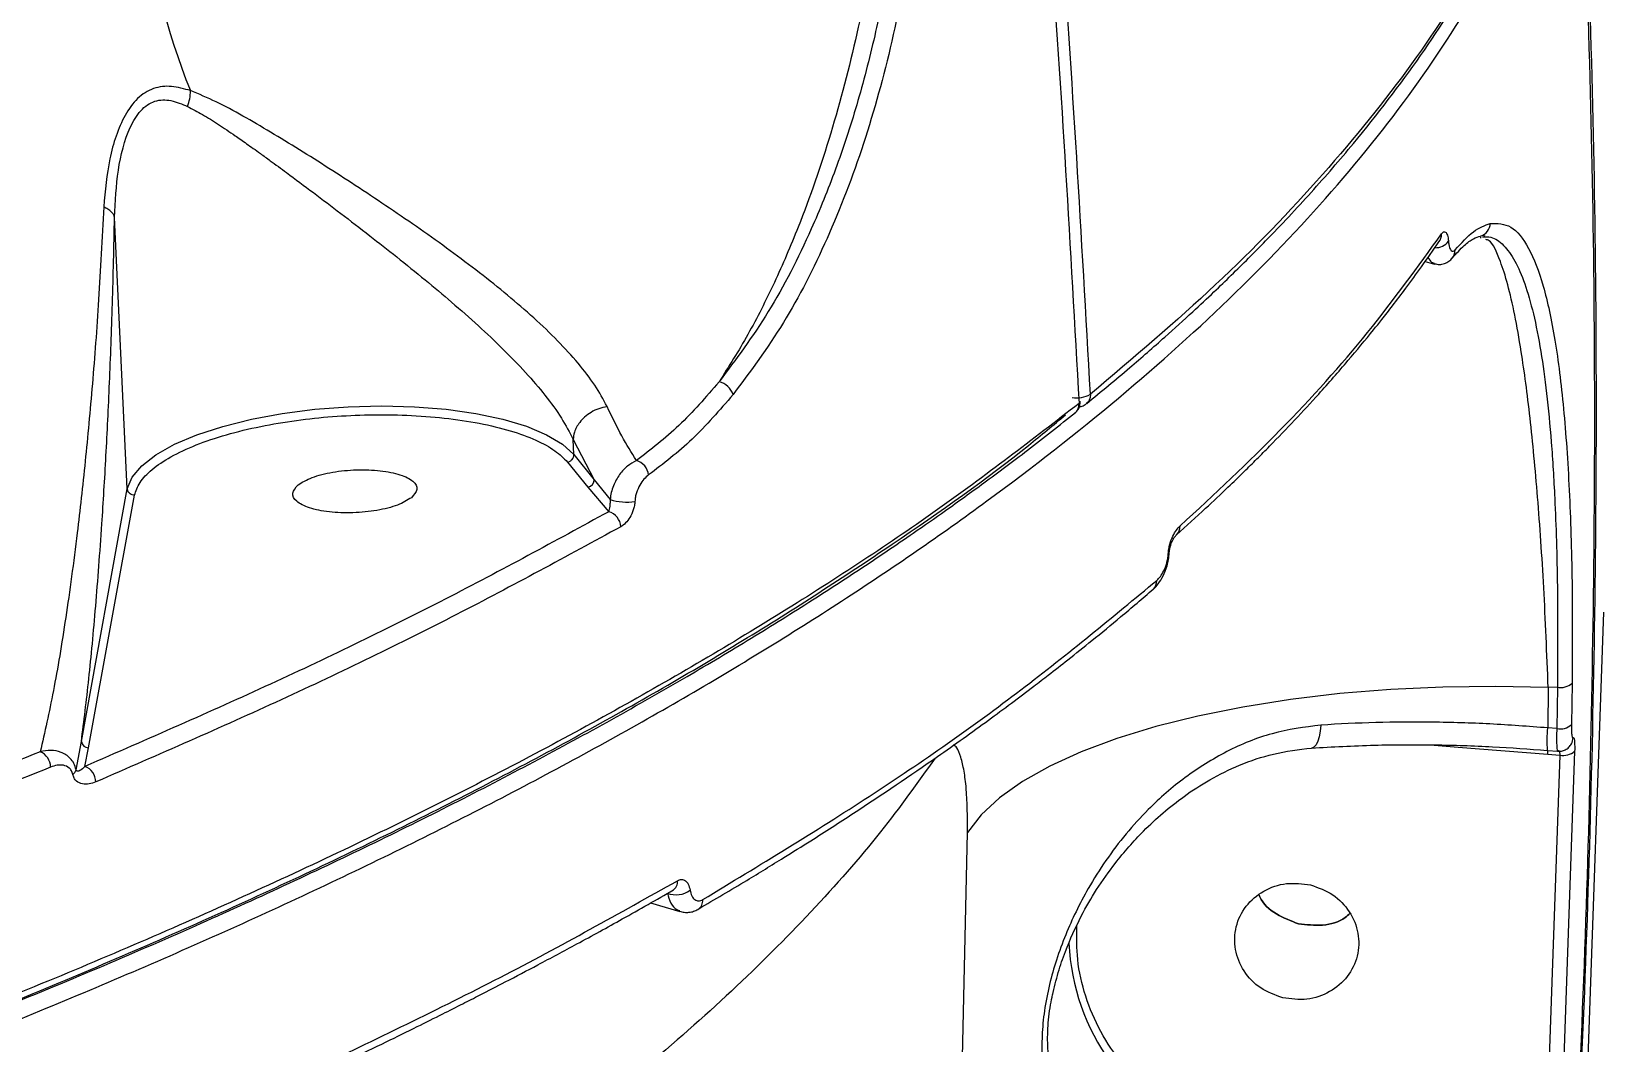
# Model space of a CAD drawing. Header units: millimetres. Extents: x -7083 to 7374, y -8368 to 7509.
# Drawn here: x 3121.4 to 3235, y -1688.5 to -1615.3 of the extents above; entities that cross this region are included whole.
import ezdxf

# ---------------------------------------------------------------- set-up
doc = ezdxf.new("R2010")
doc.units = ezdxf.units.MM
for name, color, linetype in [('DIKOM_ОБЪЕКТ', 7, 'Continuous'), ('DIKOM_РАЗМЕР_ЗОНА', 7, 'Continuous'), ('DIKOM_РАЗМЕР_ОБЪЕКТА', 7, 'Continuous')]:
    doc.layers.add(name, color=color, linetype=linetype)
doc.styles.add('style1', font='arial.ttf', dxfattribs={"width": 0.8})
doc.dimstyles.new('1-50', dxfattribs={"dimtxt": 300, "dimasz": 200, "dimexe": 100, "dimexo": 0, "dimgap": 100, "dimtad": 1, "dimtxsty": 'style1', "dimcen": 200, "dimclrd": 7, "dimclre": 7, "dimclrt": 7, "dimadec": 1, "dimazin": 2, "dimtfac": 1, "dimtmove": 0, "dimatfit": 2, "dimfxl": 0, "dimlwd": 25, "dimlwe": 18, "dimarcsym": 0})

# ---------------------------------------------------------------- blocks, each defined once
blk = doc.blocks.new('*D10')
at = {"layer": 'Defpoints', "color": 0, "transparency": 16777216}
for p in [(4593.55, 648.92), (-5583.43, 647.96), (4593.55, -5902.54)]:
    blk.add_point(p, dxfattribs=at)
at = {"layer": 'DIKOM_РАЗМЕР_ОБЪЕКТА', "color": 7, "lineweight": 18, "transparency": 16777216}
for p, q in [((4593.55, 648.92), (4593.55, -6002.54)), ((-5583.43, 647.96), (-5583.43, -6002.54))]:
    blk.add_line(p, q, dxfattribs=at)
at = {"layer": 'DIKOM_РАЗМЕР_ОБЪЕКТА', "color": 7, "lineweight": 25, "transparency": 16777216}
blk.add_line((-5383.43, -5902.54), (4393.55, -5902.54), dxfattribs=at)
at = {"layer": 'DIKOM_РАЗМЕР_ОБЪЕКТА', "color": 7, "transparency": 16777216}
for points in [[(-5383.43, -5869.2), (-5383.43, -5935.87), (-5583.43, -5902.54)], [(4393.55, -5869.2), (4393.55, -5935.87), (4593.55, -5902.54)]]:
    blk.add_solid(points, dxfattribs=at)
at = {"layer": 'DIKOM_РАЗМЕР_ОБЪЕКТА', "color": 7, "transparency": 16777216, "insert": (-226.13, -5649.37), "char_height": 300, "attachment_point": 5, "style": 'style1'}
blk.add_mtext('10150', dxfattribs=at)
blk = doc.blocks.new('*D11')
at = {"layer": 'Defpoints', "color": 0, "transparency": 16777216}
for p in [(-321.71, 5509.06), (-348.71, -4811.52), (5568.58, -4811.52)]:
    blk.add_point(p, dxfattribs=at)
at = {"layer": 'DIKOM_РАЗМЕР_ОБЪЕКТА', "color": 7, "lineweight": 18, "transparency": 16777216}
for p, q in [((-321.71, 5509.06), (5668.58, 5509.06)), ((-348.71, -4811.52), (5668.58, -4811.52))]:
    blk.add_line(p, q, dxfattribs=at)
at = {"layer": 'DIKOM_РАЗМЕР_ОБЪЕКТА', "color": 7, "lineweight": 25, "transparency": 16777216}
blk.add_line((5568.58, 5309.06), (5568.58, -4611.52), dxfattribs=at)
at = {"layer": 'DIKOM_РАЗМЕР_ОБЪЕКТА', "color": 7, "transparency": 16777216}
for points in [[(5535.25, 5309.06), (5601.91, 5309.06), (5568.58, 5509.06)], [(5535.25, -4611.52), (5601.91, -4611.52), (5568.58, -4811.52)]]:
    blk.add_solid(points, dxfattribs=at)
at = {"layer": 'DIKOM_РАЗМЕР_ОБЪЕКТА', "color": 7, "transparency": 16777216, "insert": (5315.31, 775.23), "char_height": 300, "attachment_point": 5, "rotation": 90, "style": 'style1'}
blk.add_mtext('10300', dxfattribs=at)
blk = doc.blocks.new('*D12')
at = {"layer": 'Defpoints', "color": 0, "transparency": 16777216}
for p in [(-621.71, 7509.06), (-373.6, -6811.53), (7273.89, -6811.53)]:
    blk.add_point(p, dxfattribs=at)
at = {"layer": 'DIKOM_РАЗМЕР_ЗОНА', "color": 7, "lineweight": 18, "transparency": 16777216}
for p, q in [((-621.71, 7509.06), (7373.89, 7509.06)), ((-373.6, -6811.53), (7373.89, -6811.53))]:
    blk.add_line(p, q, dxfattribs=at)
at = {"layer": 'DIKOM_РАЗМЕР_ЗОНА', "color": 7, "lineweight": 25, "transparency": 16777216}
blk.add_line((7273.89, 7309.06), (7273.89, -6611.53), dxfattribs=at)
at = {"layer": 'DIKOM_РАЗМЕР_ЗОНА', "color": 7, "transparency": 16777216}
for points in [[(7240.56, 7309.06), (7307.22, 7309.06), (7273.89, 7509.06)], [(7240.56, -6611.53), (7307.22, -6611.53), (7273.89, -6811.53)]]:
    blk.add_solid(points, dxfattribs=at)
at = {"layer": 'DIKOM_РАЗМЕР_ЗОНА', "color": 7, "transparency": 16777216, "insert": (7020.62, 1288.25), "char_height": 300, "attachment_point": 5, "rotation": 90, "style": 'style1'}
blk.add_mtext('14300', dxfattribs=at)
blk = doc.blocks.new('*D13')
at = {"layer": 'Defpoints', "color": 0, "transparency": 16777216}
for p in [(6593.53, 996.24), (-7083.43, 647.96), (6593.53, -8268.31)]:
    blk.add_point(p, dxfattribs=at)
at = {"layer": 'DIKOM_РАЗМЕР_ЗОНА', "color": 7, "lineweight": 18, "transparency": 16777216}
for p, q in [((6593.53, 996.24), (6593.53, -8368.31)), ((-7083.43, 647.96), (-7083.43, -8368.31))]:
    blk.add_line(p, q, dxfattribs=at)
at = {"layer": 'DIKOM_РАЗМЕР_ЗОНА', "color": 7, "lineweight": 25, "transparency": 16777216}
blk.add_line((-6883.43, -8268.31), (6393.53, -8268.31), dxfattribs=at)
at = {"layer": 'DIKOM_РАЗМЕР_ЗОНА', "color": 7, "transparency": 16777216}
for points in [[(-6883.43, -8234.97), (-6883.43, -8301.64), (-7083.43, -8268.31)], [(6393.53, -8234.97), (6393.53, -8301.64), (6593.53, -8268.31)]]:
    blk.add_solid(points, dxfattribs=at)
at = {"layer": 'DIKOM_РАЗМЕР_ЗОНА', "color": 7, "transparency": 16777216, "insert": (322.1, -8015.03), "char_height": 300, "attachment_point": 5, "style": 'style1'}
blk.add_mtext('13650', dxfattribs=at)

msp = doc.modelspace()

# ---------------------------------------------------------------- linework, layer by layer
at = {"layer": 'DIKOM_ОБЪЕКТ', "color": 7, "linetype": 'Continuous', "lineweight": 15}
for p, q in [((3128.378, -1648.461), (3127.452, -1628.815)), ((3226.374, -1630.304), (3226.299, -1630.278)), ((3226.508, -1630.093), (3226.637, -1630.157)), ((3222.325, -1632.006), (3223.006, -1632.197)), ((3197.359, -1642.13), (3197.359, -1642.122)), ((3160.649, -1644.887), (3160.649, -1644.891)), ((3160.701, -1645.986), (3160.649, -1644.891)), ((3160.649, -1644.891), (3162.182, -1647.798)), ((3160.241, -1646.52), (3161.722, -1648.332)), ((3160.701, -1645.986), (3162.182, -1647.798)), ((3162.182, -1647.798), (3163.328, -1649.229)), ((3125.052, -1666.744), (3128.378, -1648.461)), ((3125.573, -1667.203), (3128.898, -1648.92)), ((3128.378, -1648.461), (3128.399, -1648.579)), ((3161.722, -1648.332), (3163.222, -1650.121)), ((3233.946, -1694.485), (3235.267, -1657.386)), ((3231.233, -1662.835), (3231.192, -1665.767)), ((3231.892, -1662.824), (3231.233, -1662.835)), ((3231.892, -1662.824), (3231.849, -1665.822)), ((3232.958, -1662.528), (3232.916, -1665.529)), ((3231.849, -1665.822), (3231.192, -1665.767)), ((3124.671, -1668.8), (3125.052, -1666.744)), ((3125.312, -1668.553), (3125.573, -1667.203)), ((3222.694, -1666.996), (3224.712, -1667.164)), ((3224.712, -1667.164), (3231.192, -1667.666)), ((3231.166, -1667.393), (3231.963, -1667.46)), ((3233.146, -1667.447), (3231.825, -1704.547)), ((3232.079, -1667.74), (3230.759, -1704.809)), ((3231.192, -1667.666), (3232.079, -1667.74)), ((3166.26, -1678.436), (3168.377, -1679.056))]:
    msp.add_line(p, q, dxfattribs=at)
at = {"layer": 'DIKOM_ОБЪЕКТ', "color": 7, "linetype": 'Continuous', "lineweight": 15, "flags": 128}
for points in [[(3128.378, -1648.461), (3128.723, -1647.619), (3129.417, -1646.789), (3130.446, -1645.989), (3131.786, -1645.237), (3133.409, -1644.548), (3135.28, -1643.937), (3137.358, -1643.418), (3139.597, -1643.003), (3141.95, -1642.699), (3144.366, -1642.514), (3146.791, -1642.452), (3149.173, -1642.513), (3151.461, -1642.698), (3153.605, -1643.001), (3155.559, -1643.416), (3157.279, -1643.934), (3158.73, -1644.545), (3159.879, -1645.233), (3160.701, -1645.986)], [(3203.726, -1653.167), (3203.754, -1653.155), (3203.776, -1653.142), (3203.791, -1653.128), (3203.799, -1653.114), (3203.8, -1653.106)], [(3231.233, -1662.835), (3227.415, -1662.758), (3223.605, -1662.809), (3219.838, -1662.986), (3216.148, -1663.288), (3212.57, -1663.712), (3209.134, -1664.254), (3205.874, -1664.909), (3202.818, -1665.672), (3199.995, -1666.536), (3197.43, -1667.491), (3195.147, -1668.531), (3193.166, -1669.645), (3191.505, -1670.823), (3190.18, -1672.054), (3189.203, -1673.328)], [(3214.774, -1665.561), (3214.73, -1666.009), (3214.655, -1666.407), (3214.551, -1666.739), (3214.423, -1666.992), (3214.275, -1667.156), (3214.114, -1667.224), (3214.103, -1667.225)], [(3118.179, -2035.297), (3125.159, -2017.049), (3131.789, -1998.678), (3138.065, -1980.19), (3143.987, -1961.59), (3149.551, -1942.885), (3154.757, -1924.081), (3159.603, -1905.183), (3164.087, -1886.197), (3168.207, -1867.13), (3171.963, -1847.988), (3175.354, -1828.776), (3178.377, -1809.502), (3181.033, -1790.17), (3183.32, -1770.787), (3185.237, -1751.36), (3186.785, -1731.894), (3187.962, -1712.396), (3188.768, -1692.872), (3189.203, -1673.328)]]:
    msp.add_lwpolyline(points, dxfattribs=at)
at = {"layer": 'DIKOM_ОБЪЕКТ', "color": 7, "linetype": 'Continuous', "lineweight": 15}
for centre, radius, start, end in [((3177.355, -1601.636), 47.918, 185.28918, 202.06364), ((3129.599, -1619.623), 3.348, 339.7468, 359.77187), ((3222.664, -1630.045), 0.846, 320.90285, 2.44639), ((3226.054, -1629.221), 0.983, 286.98973, 358.6165), ((3223.068, -1629.819), 1.186, 268.15257, 322.63766), ((3223.606, -1631.182), 0.891, 314.95667, 1.29105), ((3170.913, -1642.073), 1.384, 18.19068, 77.67246), ((3197.093, -1639.786), 2.086, 261.09024, 298.59355), ((3197.179, -1642.125), 0.181, 300.64292, 358.50193), ((3164.891, -1647.597), 1.229, 6.45786, 74.1863), ((3161.653, -1647.807), 0.53, 277.57107, 0.98517), ((3164.49, -1645.872), 3.552, 250.90996, 280.25192), ((3162.924, -1651.259), 1.177, 2.71966, 75.29219), ((3203.778, -1651.199), 0.807, 312.57959, 3.51952), ((3202.095, -1655.136), 0.804, 311.67852, 3.46787), ((3232.132, -1661.618), 1.23, 258.75524, 312.22703), ((3237.443, -1666.683), 6.318, 171.66812, 186.45532), ((3232.092, -1664.619), 1.227, 258.58347, 312.15228), ((3121.558, -1668.645), 1.269, 1.73456, 65.73491), ((3125.551, -1666.703), 0.5, 184.68028, 272.49955), ((3227.424, -1667.375), 3.78, 355.57333, 359.66771), ((3232.326, -1666.55), 1.215, 258.26831, 312.42627), ((3232.074, -1666.456), 0.96, 330.88427, 358.05756), ((3124.854, -1669.711), 1.245, 1.42986, 68.38725), ((3124.172, -1668.689), 0.511, 299.89282, 347.43778), ((3168.1, -1676.181), 1.668, 247.93085, 307.32789), ((3167.463, -1676.905), 0.743, 301.73453, 5.93261), ((3169.29, -1678.27), 0.747, 302.06567, 5.62475), ((3212.542, -1680.618), 16.02, 182.59473, 248.70425)]:
    msp.add_arc(centre, radius, start, end, dxfattribs=at)
for points, knots in [([(3198.092, -1641.617), (3197.447, -1630.177), (3196.158, -1607.297), (3192.951, -1572.864), (3188.815, -1538.389), (3183.662, -1503.894), (3177.558, -1469.616), (3170.523, -1435.587), (3162.584, -1401.836), (3153.705, -1368.186), (3143.836, -1334.465), (3132.966, -1300.706), (3121.083, -1266.942), (3108.265, -1233.407), (3094.523, -1200.132), (3079.956, -1167.343), (3064.6, -1135.062), (3048.469, -1103.32), (3031.557, -1071.912), (3019.588, -1051.311), (3013.604, -1041.01)], [0, 0, 0, 0, 0.056, 0.1119999, 0.1679999, 0.2239999, 0.2799998, 0.3349999, 0.3899999, 0.445, 0.5, 0.556, 0.6119999, 0.6679999, 0.7239999, 0.7799998, 0.8349999, 0.8899999, 0.945, 1, 1, 1, 1]), ([(3012.784, -1041.673), (3018.875, -1052.162), (3031.058, -1073.14), (3048.254, -1105.129), (3064.64, -1137.465), (3080.124, -1170.156), (3094.628, -1202.966), (3108.149, -1235.862), (3120.698, -1268.809), (3132.343, -1301.975), (3143.14, -1335.534), (3153.06, -1369.459), (3162.074, -1403.724), (3170.114, -1438.093), (3177.172, -1472.536), (3183.206, -1506.815), (3188.236, -1540.9), (3192.255, -1574.758), (3195.377, -1608.573), (3196.64, -1631.045), (3197.271, -1642.281)], [0, 0, 0, 0, 0.056, 0.1119999, 0.1679999, 0.2239999, 0.2799998, 0.3349999, 0.3899999, 0.445, 0.5, 0.556, 0.6119999, 0.6679999, 0.7239999, 0.7799998, 0.8349999, 0.8899999, 0.945, 1, 1, 1, 1]), ([(3185.682, -1584.453), (3185.88, -1587.029), (3186.274, -1592.185), (3186.065, -1600.233), (3185.263, -1608.269), (3183.818, -1616.107), (3181.76, -1623.574), (3179.115, -1630.437), (3175.959, -1636.629), (3173.472, -1639.969), (3172.228, -1641.641)], [0, 0, 0, 0, 0.1253276, 0.2508333, 0.3753374, 0.5006094, 0.6251935, 0.7503219, 0.875062, 1, 1, 1, 1]), ([(3197.83, -1642.275), (3198.874, -1641.414), (3200.81, -1639.819), (3203.344, -1637.605), (3205.364, -1635.775), (3206.96, -1634.281), (3208.303, -1632.989), (3209.548, -1631.761), (3211.518, -1629.767), (3214.11, -1627.002), (3217.972, -1622.536), (3222.123, -1617.106), (3226.568, -1610.12), (3230.316, -1602.515), (3232.537, -1595.842), (3233.652, -1590.738), (3234.068, -1587.893), (3234.286, -1585.83), (3234.352, -1584.907), (3234.382, -1584.488)], [0, 0, 0, 0, 0.046348, 0.0858403, 0.1183464, 0.1438302, 0.1651465, 0.1867643, 0.2087393, 0.270315, 0.3320005, 0.4421513, 0.5523114, 0.6925174, 0.8327467, 0.894432, 0.9542652, 0.9792589, 1, 1, 1, 1]), ([(3234.328, -1584.163), (3234.325, -1584.78), (3234.307, -1587.991), (3233.073, -1593.859), (3230.555, -1601.763), (3226.672, -1609.729), (3221.539, -1617.727), (3215.077, -1625.731), (3207.394, -1633.727), (3201.201, -1638.98), (3198.092, -1641.617)], [0, 0, 0, 0, 0.0320706, 0.1668807, 0.3028461, 0.4399665, 0.5782422, 0.717673, 0.8582589, 1, 1, 1, 1]), ([(3183.781, -1584.652), (3183.872, -1587.186), (3184.054, -1592.236), (3183.625, -1600.117), (3182.702, -1607.935), (3181.266, -1615.557), (3179.355, -1622.842), (3177.281, -1628.825), (3175.221, -1633.605), (3173.31, -1637.398), (3171.915, -1639.604), (3171.208, -1640.721)], [0, 0, 0, 0, 0.12647, 0.2520609, 0.3767757, 0.5006175, 0.6245229, 0.7502833, 0.8314679, 0.9147066, 1, 1, 1, 1]), ([(3184.383, -1584.72), (3184.53, -1586.444), (3184.82, -1589.843), (3184.895, -1595.042), (3184.716, -1600.284), (3184.253, -1605.53), (3183.511, -1610.715), (3182.504, -1615.772), (3181.229, -1620.662), (3179.689, -1625.346), (3177.612, -1630.451), (3174.872, -1635.818), (3172.429, -1639.087), (3171.208, -1640.721)], [0, 0, 0, 0, 0.0861061, 0.1697268, 0.2508704, 0.3366074, 0.4198739, 0.5006844, 0.585479, 0.6687211, 0.7504334, 0.8753145, 1, 1, 1, 1]), ([(3217.841, -1831.196), (3217.948, -1830.655), (3220.247, -1818.932), (3223.735, -1795.837), (3228.215, -1761.934), (3231.454, -1728.073), (3233.638, -1694.318), (3234.718, -1660.693), (3234.814, -1627.023), (3233.98, -1604.571), (3233.564, -1593.345)], [0, 0, 0, 0, 0.0069335, 0.1502626, 0.2935917, 0.4369208, 0.5776906, 0.7184604, 0.8592302, 1, 1, 1, 1]), ([(2580.071, -1729.991), (2586.142, -1731.106), (2598.297, -1733.34), (2617.298, -1736.242), (2636.821, -1738.806), (2656.873, -1740.992), (2677.387, -1742.802), (2698.314, -1744.224), (2719.595, -1745.255), (2741.176, -1745.889), (2762.997, -1746.123), (2782.517, -1745.973), (2799.683, -1745.58), (2814.494, -1745.062), (2829.458, -1744.356), (2844.557, -1743.457), (2859.769, -1742.36), (2875.075, -1741.062), (2892.533, -1739.354), (2912.115, -1737.125), (2933.736, -1734.248), (2955.303, -1730.945), (2976.738, -1727.21), (2993.231, -1723.968), (3004.97, -1721.477), (3012.103, -1719.904), (3019.191, -1718.281), (3026.229, -1716.608), (3033.216, -1714.885), (3040.147, -1713.112), (3051.062, -1710.217), (3065.741, -1706.053), (3083.203, -1700.591), (3099.555, -1694.977), (3114.807, -1689.251), (3129.421, -1683.242), (3143.335, -1676.96), (3156.49, -1670.416), (3168.827, -1663.622), (3180.286, -1656.592), (3190.808, -1649.343), (3200.337, -1641.889), (3208.817, -1634.25), (3216.191, -1626.445), (3222.416, -1618.496), (3227.409, -1610.425), (3231.244, -1602.255), (3232.691, -1596.785), (3233.417, -1594.039)], [0, 0, 0, 0, 0.0248239, 0.0496902, 0.074599, 0.0995502, 0.1245438, 0.1495798, 0.1746582, 0.1997791, 0.2249424, 0.2501481, 0.2668666, 0.2837596, 0.3008272, 0.3180694, 0.3354861, 0.3530774, 0.3708432, 0.3960072, 0.4215132, 0.4473613, 0.4735514, 0.5000836, 0.5092169, 0.5183856, 0.5275897, 0.5368291, 0.5461038, 0.5554139, 0.5647593, 0.5906387, 0.6167852, 0.6407872, 0.66501, 0.6894536, 0.714118, 0.7390032, 0.7641093, 0.7894361, 0.8149838, 0.8407523, 0.8667415, 0.8929516, 0.9193825, 0.9460342, 0.9729067, 1, 1, 1, 1]), ([(3233.417, -1594.039), (3233.84, -1605.469), (3234.685, -1628.33), (3234.557, -1662.611), (3233.406, -1696.845), (3231.136, -1731.003), (3227.787, -1764.848), (3223.41, -1798.361), (3217.91, -1831.487), (3213.479, -1855.161), (3210.574, -1867.714), (3210.192, -1869.362)], [0, 0, 0, 0, 0.1235341, 0.2470683, 0.3706024, 0.4941366, 0.6176707, 0.7389991, 0.8603274, 0.9816557, 1, 1, 1, 1]), ([(2539.895, -1647.773), (2543.9, -1649.004), (2551.923, -1651.471), (2564.607, -1654.908), (2577.768, -1658.152), (2591.43, -1661.174), (2604.673, -1663.796), (2617.408, -1666.062), (2629.563, -1668.015), (2642.054, -1669.815), (2654.868, -1671.455), (2667.995, -1672.928), (2681.192, -1674.207), (2694.444, -1675.298), (2707.736, -1676.206), (2721.297, -1676.945), (2735.11, -1677.509), (2749.161, -1677.891), (2762.527, -1678.075), (2775.164, -1678.093), (2787.04, -1677.981), (2799.045, -1677.735), (2811.167, -1677.354), (2823.395, -1676.832), (2835.715, -1676.169), (2850.647, -1675.195), (2868.205, -1673.785), (2888.343, -1671.788), (2908.534, -1669.39), (2925.777, -1666.991), (2940.095, -1664.762), (2951.539, -1662.837), (2962.923, -1660.776), (2974.233, -1658.577), (2985.453, -1656.24), (2996.567, -1653.765), (3008.713, -1650.878), (3021.796, -1647.53), (3035.693, -1643.668), (3049.249, -1639.582), (3062.426, -1635.276), (3076.108, -1630.428), (3090.114, -1624.998), (3104.2, -1618.944), (3117.516, -1612.642), (3125.592, -1608.253), (3129.641, -1606.053)], [0, 0, 0, 0, 0.024718, 0.049515, 0.0743906, 0.0993448, 0.1243772, 0.1447742, 0.1653296, 0.1860432, 0.2069151, 0.2279451, 0.2491333, 0.2694018, 0.2898707, 0.3105399, 0.3314092, 0.3524788, 0.3737485, 0.3911653, 0.4087376, 0.4264654, 0.4443486, 0.4623874, 0.4805816, 0.4989314, 0.5286791, 0.5588428, 0.5894223, 0.6204179, 0.638318, 0.656354, 0.674526, 0.6928339, 0.7112779, 0.7298579, 0.748574, 0.7733223, 0.7982563, 0.8233761, 0.8486818, 0.8741735, 0.905376, 0.9367478, 0.9682891, 1, 1, 1, 1]), ([(3132.947, -1619.636), (3132.49, -1619.507), (3131.57, -1619.248), (3130.246, -1619.392), (3129.079, -1620.127), (3128.18, -1621.374), (3127.535, -1622.898), (3126.93, -1625.101), (3126.773, -1626.878), (3126.669, -1628.056)], [0, 0, 0, 0, 0.1253188, 0.2522418, 0.3796562, 0.5064188, 0.6312849, 0.7556112, 1, 1, 1, 1]), ([(3163.105, -1642.511), (3162.831, -1641.998), (3162.285, -1640.979), (3161.046, -1639.372), (3159.558, -1637.738), (3157.261, -1635.541), (3153.938, -1632.803), (3149.585, -1629.637), (3145.137, -1626.642), (3140.787, -1623.859), (3137.371, -1621.806), (3134.785, -1620.398), (3133.562, -1619.891), (3132.947, -1619.636)], [0, 0, 0, 0, 0.0630761, 0.1253664, 0.1878496, 0.2506004, 0.3753025, 0.4992267, 0.6238318, 0.7485404, 0.8739125, 0.936527, 1, 1, 1, 1]), ([(3127.451, -1628.806), (3127.509, -1627.66), (3127.624, -1625.372), (3128.307, -1622.676), (3129.302, -1621.002), (3130.343, -1620.294), (3131.535, -1620.268), (3132.338, -1620.611), (3132.74, -1620.782)], [0, 0, 0, 0, 0.250308, 0.4998682, 0.6251854, 0.750167, 0.8752241, 1, 1, 1, 1]), ([(3132.74, -1620.782), (3133.099, -1620.97), (3133.828, -1621.352), (3134.978, -1622.079), (3135.906, -1622.702), (3136.594, -1623.18), (3137.028, -1623.485), (3137.503, -1623.822), (3138.072, -1624.231), (3138.87, -1624.812), (3140.139, -1625.743), (3141.836, -1627.009), (3143.853, -1628.536), (3145.875, -1630.09), (3147.922, -1631.699), (3149.908, -1633.302), (3151.896, -1634.97), (3153.784, -1636.636), (3155.591, -1638.344), (3157.222, -1640.027), (3158.659, -1641.71), (3159.853, -1643.343), (3160.386, -1644.377), (3160.649, -1644.887)], [0, 0, 0, 0, 0.0401947, 0.0817342, 0.124886, 0.1385899, 0.1535538, 0.1697781, 0.1872631, 0.2113074, 0.2500463, 0.3125083, 0.3749584, 0.4400987, 0.5000045, 0.5638769, 0.6243678, 0.6883352, 0.7495449, 0.8133088, 0.8748019, 0.9382308, 1, 1, 1, 1]), ([(3126.669, -1628.056), (3126.552, -1630.33), (3126.319, -1634.867), (3125.854, -1640.944), (3125.333, -1646.567), (3124.693, -1652.285), (3123.929, -1657.901), (3123.037, -1663.259), (3122.399, -1666.078), (3122.079, -1667.489)], [0, 0, 0, 0, 0.1246301, 0.2485526, 0.3731639, 0.4988938, 0.6657639, 0.8326465, 1, 1, 1, 1]), ([(3125.052, -1666.744), (3125.236, -1665.28), (3125.603, -1662.351), (3126.098, -1657.052), (3126.509, -1651.608), (3126.839, -1646.152), (3127.096, -1640.841), (3127.313, -1635.132), (3127.406, -1630.928), (3127.452, -1628.815)], [0, 0, 0, 0, 0.1666938, 0.3334576, 0.5002237, 0.6255399, 0.7499442, 0.874287, 1, 1, 1, 1]), ([(3127.451, -1628.806), (3127.431, -1628.737), (3127.391, -1628.598), (3127.223, -1628.398), (3126.988, -1628.212), (3126.775, -1628.107), (3126.669, -1628.056)], [0, 0, 0, 0, 0.2479422, 0.5001139, 0.7522272, 1, 1, 1, 1]), ([(3127.452, -1628.815), (3127.452, -1628.813), (3127.452, -1628.81), (3127.451, -1628.808), (3127.451, -1628.807), (3127.451, -1628.806)], [0, 0, 0, 0, 0.5513121, 0.7842345, 1, 1, 1, 1]), ([(3204.583, -1651.149), (3207.064, -1648.839), (3212.035, -1644.208), (3218.358, -1637.15), (3221.79, -1632.392), (3223.509, -1630.009)], [0, 0, 0, 0, 0.3319584, 0.6652917, 1, 1, 1, 1]), ([(3223.509, -1630.009), (3223.559, -1629.949), (3223.66, -1629.83), (3223.807, -1629.85), (3223.915, -1630.026), (3223.981, -1630.279), (3224.001, -1630.453), (3224.011, -1630.538)], [0, 0, 0, 0, 0.2499024, 0.4996347, 0.7492406, 0.8774741, 1, 1, 1, 1]), ([(3227.037, -1629.245), (3227.548, -1629.247), (3228.569, -1629.252), (3229.842, -1630.86), (3230.91, -1633.604), (3231.751, -1637.526), (3232.376, -1642.508), (3232.783, -1648.43), (3232.997, -1655.113), (3232.971, -1660.055), (3232.958, -1662.528)], [0, 0, 0, 0, 0.1253476, 0.2508608, 0.3753431, 0.5006248, 0.6251939, 0.7503299, 0.8750618, 1, 1, 1, 1]), ([(3204.33, -1651.787), (3205.036, -1651.149), (3206.303, -1650.004), (3207.919, -1648.477), (3209.149, -1647.286), (3210.151, -1646.294), (3212.002, -1644.427), (3214.234, -1642.055), (3216.702, -1639.243), (3218.193, -1637.446), (3219.251, -1636.123), (3220.033, -1635.123), (3220.997, -1633.852), (3222.129, -1632.308), (3222.902, -1631.185), (3223.321, -1630.578)], [0, 0, 0, 0, 0.091737, 0.1645725, 0.2185487, 0.2618343, 0.3060095, 0.4843463, 0.5980446, 0.7029385, 0.7372103, 0.7838813, 0.8432208, 0.9152498, 1, 1, 1, 1]), ([(3224.011, -1630.538), (3224.02, -1630.623), (3224.04, -1630.797), (3224.105, -1631.055), (3224.21, -1631.245), (3224.352, -1631.297), (3224.448, -1631.207), (3224.497, -1631.162)], [0, 0, 0, 0, 0.1220765, 0.2508324, 0.5007494, 0.7506971, 1, 1, 1, 1]), ([(3224.295, -1631.747), (3224.584, -1631.423), (3225.13, -1630.812), (3225.805, -1630.327), (3226.168, -1630.215), (3226.337, -1630.162)], [0, 0, 0, 0, 0.3748078, 0.7073366, 1, 1, 1, 1]), ([(3226.468, -1630.219), (3226.675, -1630.209), (3227.221, -1630.185), (3228.01, -1630.764), (3228.83, -1631.881), (3229.549, -1633.547), (3230.176, -1635.725), (3230.702, -1638.39), (3231.132, -1641.512), (3231.471, -1645.064), (3231.753, -1649.664), (3231.938, -1655.514), (3231.907, -1660.352), (3231.892, -1662.824)], [0, 0, 0, 0, 0.0526889, 0.1391273, 0.2256757, 0.310149, 0.396211, 0.4838854, 0.5673898, 0.6534349, 0.7420356, 0.8681647, 1, 1, 1, 1]), ([(3231.233, -1662.835), (3231.133, -1660.389), (3230.934, -1655.516), (3230.481, -1648.964), (3229.934, -1643.196), (3229.363, -1638.897), (3228.812, -1635.796), (3228.305, -1633.59), (3227.687, -1631.689), (3227.149, -1630.506), (3226.786, -1630.434), (3226.705, -1630.418)], [0, 0, 0, 0, 0.1390083, 0.2770491, 0.414126, 0.5502421, 0.6411193, 0.7329056, 0.8256022, 0.9606666, 1, 1, 1, 1]), ([(3222.529, -1631.714), (3222.611, -1631.85), (3222.748, -1632.077), (3222.932, -1632.114), (3223.006, -1632.129)], [0, 0, 0, 0, 0.6014052, 1, 1, 1, 1]), ([(3222.997, -1632.161), (3223.117, -1632.189), (3223.356, -1632.243), (3223.721, -1632.172), (3224.047, -1632.008), (3224.214, -1631.832), (3224.295, -1631.747)], [0, 0, 0, 0, 0.2606593, 0.5179423, 0.7657769, 1, 1, 1, 1]), ([(3171.208, -1640.721), (3170.256, -1641.821), (3168.35, -1644.022), (3166.267, -1645.617), (3165.226, -1646.414)], [0, 0, 0, 0, 0.4999949, 1, 1, 1, 1]), ([(3197.271, -1642.281), (3193.886, -1644.892), (3187.143, -1650.092), (3175.561, -1657.66), (3163.035, -1664.991), (3149.522, -1672.055), (3135.116, -1678.839), (3119.88, -1685.326), (3103.885, -1691.506), (3087.197, -1697.366), (3069.886, -1702.896), (3052.02, -1708.089), (3033.666, -1712.938), (3014.89, -1717.438), (2995.758, -1721.586), (2976.333, -1725.379), (2956.677, -1728.816), (2936.849, -1731.898), (2916.909, -1734.625), (2896.912, -1737.002), (2876.913, -1739.03), (2860.461, -1740.42), (2847.61, -1741.349), (2838.351, -1741.947), (2829.128, -1742.473), (2819.946, -1742.926), (2810.809, -1743.309), (2801.723, -1743.622), (2790.207, -1743.932), (2776.314, -1744.161), (2760.124, -1744.208), (2742.275, -1744.019), (2722.879, -1743.502), (2702.088, -1742.561), (2681.875, -1741.266), (2662.279, -1739.635), (2644.707, -1737.828), (2629.008, -1735.934), (2615.021, -1734.021), (2601.331, -1731.92), (2587.958, -1729.635), (2574.917, -1727.169), (2562.228, -1724.527), (2548.266, -1721.338), (2533.244, -1717.519), (2517.424, -1712.983), (2502.453, -1708.14), (2488.283, -1703.03), (2479.593, -1699.391), (2475.252, -1697.574)], [0, 0, 0, 0, 0.0271357, 0.0540498, 0.0807422, 0.1072129, 0.1334621, 0.1594895, 0.1852953, 0.2108795, 0.236242, 0.2613828, 0.286302, 0.3109995, 0.3354753, 0.3597295, 0.383762, 0.4075729, 0.4311621, 0.4545296, 0.4776754, 0.5005996, 0.5112386, 0.521823, 0.5323528, 0.5428281, 0.5532487, 0.5636148, 0.5739263, 0.5926881, 0.6112666, 0.6296615, 0.6544487, 0.6788949, 0.7030001, 0.7267642, 0.7501873, 0.7681706, 0.7861326, 0.8040731, 0.8219923, 0.83989, 0.8577663, 0.8756213, 0.9005809, 0.9254986, 0.9503743, 0.9752081, 1, 1, 1, 1]), ([(3163.105, -1642.511), (3162.904, -1642.552), (3162.503, -1642.634), (3161.946, -1642.906), (3161.477, -1643.248), (3161.035, -1643.724), (3160.721, -1644.289), (3160.67, -1644.711), (3160.649, -1644.887)], [0, 0, 0, 0, 0.1605375, 0.3193964, 0.4704729, 0.6089386, 0.8370371, 1, 1, 1, 1]), ([(3165.226, -1646.414), (3164.872, -1645.845), (3164.164, -1644.707), (3163.458, -1643.242), (3163.105, -1642.511)], [0, 0, 0, 0, 0.5010559, 1, 1, 1, 1]), ([(3196.998, -1642.931), (3197.038, -1642.899), (3197.15, -1642.808), (3197.256, -1642.58), (3197.266, -1642.381), (3197.271, -1642.281)], [0, 0, 0, 0, 0.2184185, 0.6092094, 1, 1, 1, 1]), ([(3197.119, -1642.814), (3197.135, -1642.8), (3197.239, -1642.707), (3197.34, -1642.463), (3197.352, -1642.238), (3197.358, -1642.131)], [0, 0, 0, 0, 0.0867714, 0.5644622, 1, 1, 1, 1]), ([(3197.3, -1642.498), (3197.337, -1642.496), (3197.485, -1642.488), (3197.669, -1642.413), (3197.774, -1642.308), (3197.8, -1642.281)], [0, 0, 0, 0, 0.2008054, 0.7977775, 1, 1, 1, 1]), ([(3198.092, -1641.617), (3198.086, -1641.717), (3198.076, -1641.917), (3197.971, -1642.145), (3197.859, -1642.235), (3197.82, -1642.266)], [0, 0, 0, 0, 0.3924573, 0.7849149, 1, 1, 1, 1]), ([(2475.6, -1698.223), (2476.89, -1698.776), (2479.312, -1699.816), (2482.796, -1701.247), (2485.836, -1702.464), (2488.413, -1703.469), (2490.603, -1704.307), (2495.017, -1705.967), (2501.687, -1708.359), (2510.911, -1711.43), (2522.542, -1715.037), (2537.205, -1719.153), (2554.713, -1723.462), (2572.416, -1727.29), (2590.184, -1730.661), (2608.535, -1733.691), (2627.412, -1736.369), (2646.77, -1738.689), (2666.563, -1740.649), (2686.745, -1742.24), (2707.275, -1743.461), (2728.088, -1744.307), (2749.124, -1744.776), (2770.314, -1744.867), (2791.619, -1744.579), (2812.985, -1743.914), (2834.363, -1742.873), (2855.704, -1741.459), (2876.939, -1739.674), (2898.004, -1737.524), (2918.842, -1735.017), (2939.411, -1732.158), (2959.656, -1728.953), (2979.541, -1725.409), (2999.001, -1721.536), (3017.982, -1717.345), (3036.422, -1712.85), (3054.282, -1708.06), (3071.523, -1702.988), (3088.101, -1697.645), (3103.98, -1692.042), (3119.11, -1686.197), (3133.128, -1680.26), (3146.053, -1674.268), (3157.931, -1668.245), (3166.961, -1663.218), (3173.547, -1659.286), (3177.883, -1656.581), (3181.132, -1654.465), (3183.54, -1652.85), (3185.442, -1651.551), (3187.782, -1649.914), (3190.549, -1647.915), (3193.707, -1645.555), (3195.859, -1643.85), (3197.008, -1642.94)], [0, 0, 0, 0, 0.0074718, 0.0140357, 0.0196809, 0.024393, 0.0281769, 0.0315668, 0.0481392, 0.0631711, 0.0782029, 0.1050423, 0.1318811, 0.1562811, 0.1807273, 0.2051476, 0.2295457, 0.2539437, 0.2783416, 0.3027389, 0.3271432, 0.3515986, 0.376001, 0.4003978, 0.424795, 0.449192, 0.4735892, 0.498013, 0.5224525, 0.5468502, 0.5712472, 0.5956447, 0.620042, 0.644442, 0.6688942, 0.6933052, 0.7177036, 0.7421019, 0.766501, 0.7908998, 0.8153129, 0.8397675, 0.8641705, 0.8869453, 0.9097209, 0.932497, 0.9425195, 0.9524771, 0.9616279, 0.9651071, 0.9696277, 0.9753772, 0.982363, 0.9905812, 1, 1, 1, 1]), ([(2580.586, -1728.745), (2586.742, -1729.876), (2599.022, -1732.131), (2618.17, -1735.045), (2637.725, -1737.602), (2657.724, -1739.771), (2678.14, -1741.561), (2698.987, -1742.969), (2720.21, -1743.989), (2741.716, -1744.613), (2763.375, -1744.838), (2785.118, -1744.666), (2806.9, -1744.102), (2828.73, -1743.144), (2850.581, -1741.793), (2872.399, -1740.047), (2894.035, -1737.917), (2915.401, -1735.415), (2936.446, -1732.548), (2957.179, -1729.318), (2977.578, -1725.726), (2997.573, -1721.78), (3017.062, -1717.498), (3035.949, -1712.905), (3054.181, -1708.017), (3071.747, -1702.84), (3088.648, -1697.373), (3104.856, -1691.621), (3120.295, -1685.606), (3134.862, -1679.368), (3148.523, -1672.93), (3161.258, -1666.297), (3173.086, -1659.48), (3183.88, -1652.478), (3191.62, -1647.012), (3195.408, -1643.844), (3196.289, -1643.107)], [0, 0, 0, 0, 0.0302823, 0.0604121, 0.0904114, 0.120295, 0.1501993, 0.1801724, 0.2103095, 0.240465, 0.2705376, 0.3004704, 0.3303896, 0.3602891, 0.3903328, 0.420489, 0.4506553, 0.4806018, 0.5105283, 0.5404963, 0.570518, 0.6006823, 0.6308344, 0.6608368, 0.6907764, 0.7206669, 0.7505782, 0.7806926, 0.8108661, 0.8409375, 0.8708511, 0.9007856, 0.9307861, 0.9607666, 0.9908792, 1, 1, 1, 1]), ([(3128.898, -1648.92), (3129.001, -1648.614), (3129.213, -1647.987), (3130.115, -1647.045), (3131.472, -1646.123), (3133.298, -1645.268), (3135.5, -1644.524), (3137.968, -1643.923), (3140.567, -1643.485), (3143.219, -1643.205), (3145.916, -1643.075), (3148.655, -1643.105), (3151.363, -1643.309), (3153.902, -1643.69), (3156.146, -1644.233), (3157.982, -1644.911), (3159.394, -1645.675), (3159.963, -1646.243), (3160.241, -1646.52)], [0, 0, 0, 0, 0.0591332, 0.1210607, 0.185002, 0.25, 0.314998, 0.3789393, 0.4408668, 0.5, 0.5591332, 0.6210607, 0.685002, 0.75, 0.814998, 0.8789393, 0.9408668, 1, 1, 1, 1]), ([(3165.226, -1646.414), (3165.011, -1646.532), (3164.575, -1646.771), (3163.985, -1647.406), (3163.598, -1648.094), (3163.39, -1648.728), (3163.349, -1649.06), (3163.328, -1649.229)], [0, 0, 0, 0, 0.2361903, 0.4770187, 0.7295239, 0.8628932, 1, 1, 1, 1]), ([(3166.112, -1647.459), (3165.999, -1647.552), (3165.772, -1647.74), (3165.466, -1648.178), (3165.261, -1648.639), (3165.151, -1649.052), (3165.132, -1649.264), (3165.122, -1649.368)], [0, 0, 0, 0, 0.2499718, 0.4997182, 0.7494716, 0.8780049, 1, 1, 1, 1]), ([(3163.328, -1649.229), (3163.328, -1649.249), (3163.329, -1649.291), (3163.327, -1649.377), (3163.319, -1649.539), (3163.287, -1649.841), (3163.249, -1650.005), (3163.222, -1650.121)], [0, 0, 0, 0, 0.0396849, 0.0832792, 0.1840166, 0.4287411, 1, 1, 1, 1]), ([(3163.222, -1650.121), (3159.336, -1652.239), (3151.563, -1656.477), (3138.906, -1662.632), (3129.843, -1666.579), (3125.312, -1668.553)], [0, 0, 0, 0, 0.3333163, 0.6666796, 1, 1, 1, 1]), ([(3165.122, -1649.368), (3165.112, -1649.471), (3165.092, -1649.684), (3164.979, -1650.097), (3164.766, -1650.549), (3164.449, -1650.963), (3164.215, -1651.123), (3164.099, -1651.203)], [0, 0, 0, 0, 0.1227572, 0.2513774, 0.5008934, 0.7504269, 1, 1, 1, 1]), ([(3164.099, -1651.203), (3160.187, -1653.336), (3152.378, -1657.592), (3139.687, -1663.76), (3130.622, -1667.709), (3126.098, -1669.68)], [0, 0, 0, 0, 0.3347086, 0.6680419, 1, 1, 1, 1]), ([(3203.726, -1653.167), (3203.736, -1653.045), (3203.757, -1652.801), (3203.868, -1652.341), (3204.055, -1651.863), (3204.313, -1651.428), (3204.493, -1651.242), (3204.583, -1651.149)], [0, 0, 0, 0, 0.1256121, 0.2512712, 0.5014295, 0.7510934, 1, 1, 1, 1]), ([(3203.8, -1653.107), (3203.803, -1653.068), (3203.808, -1652.989), (3203.831, -1652.829), (3203.892, -1652.555), (3204.01, -1652.243), (3204.165, -1651.961), (3204.27, -1651.85), (3204.323, -1651.794)], [0, 0, 0, 0, 0.0508594, 0.1040222, 0.218434, 0.4694996, 0.7338882, 1, 1, 1, 1]), ([(3202.629, -1655.736), (3202.757, -1655.61), (3203.015, -1655.355), (3203.37, -1654.782), (3203.62, -1654.164), (3203.76, -1653.577), (3203.787, -1653.265), (3203.8, -1653.107)], [0, 0, 0, 0, 0.237587, 0.478519, 0.7296698, 0.8622279, 1, 1, 1, 1]), ([(3202.897, -1655.087), (3202.985, -1654.999), (3203.161, -1654.823), (3203.411, -1654.411), (3203.591, -1653.956), (3203.696, -1653.517), (3203.716, -1653.284), (3203.726, -1653.167)], [0, 0, 0, 0, 0.2489023, 0.4985243, 0.7487118, 0.8743159, 1, 1, 1, 1]), ([(3169.754, -1678.859), (3170.913, -1678.174), (3172.992, -1676.946), (3175.673, -1675.302), (3177.725, -1674.017), (3179.407, -1672.944), (3182.527, -1670.922), (3186.343, -1668.344), (3190.641, -1665.272), (3193.28, -1663.301), (3195.173, -1661.847), (3196.581, -1660.746), (3198.333, -1659.345), (3200.412, -1657.638), (3201.862, -1656.394), (3202.646, -1655.721)], [0, 0, 0, 0, 0.0917593, 0.1646021, 0.2185844, 0.2618655, 0.306035, 0.4843515, 0.5980367, 0.7029114, 0.7371839, 0.7838542, 0.8431931, 0.9152278, 1, 1, 1, 1]), ([(3170.034, -1678.196), (3174.126, -1675.717), (3182.343, -1670.739), (3193.331, -1663.021), (3199.7, -1657.739), (3202.897, -1655.087)], [0, 0, 0, 0, 0.330661, 0.6639943, 1, 1, 1, 1]), ([(3214.774, -1665.561), (3213.584, -1665.718), (3211.216, -1666.031), (3207.912, -1667.407), (3204.908, -1669.277), (3202.523, -1671.357), (3200.65, -1673.417), (3199.2, -1675.332), (3198.004, -1677.229), (3197.048, -1679.034), (3196.274, -1680.761), (3195.627, -1682.521), (3195.102, -1684.371), (3194.741, -1686.219), (3194.564, -1688.052), (3194.587, -1689.788), (3194.802, -1691.364), (3195.191, -1692.799), (3195.717, -1694.051), (3196.377, -1695.189), (3197.385, -1696.52), (3198.903, -1697.945), (3201.078, -1699.304), (3203.588, -1700.383), (3205.549, -1700.811), (3206.531, -1701.026)], [0, 0, 0, 0, 0.062911, 0.1251531, 0.1877615, 0.2500581, 0.2918366, 0.3338429, 0.3750536, 0.4072144, 0.4376331, 0.4700888, 0.5002954, 0.5323718, 0.5631218, 0.5938578, 0.6257023, 0.6560076, 0.6885733, 0.7189131, 0.7510726, 0.8130822, 0.8756126, 0.9376691, 1, 1, 1, 1]), ([(3231.192, -1665.767), (3229.798, -1665.662), (3227.01, -1665.451), (3222.843, -1665.332), (3218.734, -1665.347), (3216.094, -1665.49), (3214.774, -1665.561)], [0, 0, 0, 0, 0.2506419, 0.5012817, 0.7506877, 1, 1, 1, 1]), ([(3231.849, -1665.822), (3231.843, -1666.042), (3231.833, -1666.406), (3231.837, -1666.836), (3231.85, -1667.148), (3231.875, -1667.344), (3231.896, -1667.449), (3231.912, -1667.439), (3231.915, -1667.437)], [0, 0, 0, 0, 0.2529531, 0.4198701, 0.6134792, 0.8009412, 0.9658179, 1, 1, 1, 1]), ([(3232.916, -1665.529), (3232.915, -1665.688), (3232.914, -1666.006), (3232.939, -1666.341), (3232.979, -1666.531), (3233.015, -1666.503), (3233.034, -1666.489)], [0, 0, 0, 0, 0.2499987, 0.4999868, 0.7497512, 1, 1, 1, 1]), ([(3122.079, -1667.489), (3116.628, -1669.686), (3105.733, -1674.078), (3088.244, -1680.323), (3075.9, -1684.229), (3069.724, -1686.184)], [0, 0, 0, 0, 0.333511, 0.6664883, 1, 1, 1, 1]), ([(3124.671, -1668.8), (3124.623, -1668.639), (3124.53, -1668.323), (3124.179, -1667.853), (3123.614, -1667.498), (3122.852, -1667.354), (3122.334, -1667.444), (3122.079, -1667.489)], [0, 0, 0, 0, 0.1436704, 0.2808436, 0.533638, 0.7700107, 1, 1, 1, 1]), ([(3189.203, -1673.328), (3189.191, -1672.215), (3189.173, -1670.545), (3188.954, -1668.847), (3188.725, -1667.848), (3188.468, -1667.202), (3188.27, -1667.06), (3188.191, -1667.004)], [0, 0, 0, 0, 0.3527782, 0.5292634, 0.7066693, 0.8831632, 1, 1, 1, 1]), ([(3195.34, -1685.128), (3195.473, -1684.574), (3195.729, -1683.502), (3196.408, -1681.556), (3197.322, -1679.511), (3198.557, -1677.393), (3200.023, -1675.33), (3202.067, -1672.988), (3204.391, -1670.989), (3206.764, -1669.458), (3208.92, -1668.404), (3211.377, -1667.557), (3213.171, -1667.338), (3214.1, -1667.225)], [0, 0, 0, 0, 0.0578591, 0.1119991, 0.2085663, 0.286884, 0.3717821, 0.486886, 0.6304256, 0.7132865, 0.8022336, 0.8976716, 1, 1, 1, 1]), ([(3214.1, -1667.225), (3215.605, -1667.141), (3218.52, -1666.979), (3222.929, -1666.97), (3227.126, -1667.095), (3229.845, -1667.296), (3231.165, -1667.393)], [0, 0, 0, 0, 0.2733959, 0.5296544, 0.7717116, 1, 1, 1, 1]), ([(3231.914, -1667.45), (3232.006, -1667.454), (3232.194, -1667.461), (3232.476, -1667.363), (3232.734, -1667.187), (3232.854, -1667.01), (3232.913, -1666.923)], [0, 0, 0, 0, 0.2389037, 0.4907739, 0.7477485, 1, 1, 1, 1]), ([(3231.967, -1667.415), (3231.977, -1667.41), (3231.993, -1667.403), (3232.016, -1667.429), (3232.034, -1667.471), (3232.051, -1667.534), (3232.067, -1667.621), (3232.074, -1667.695), (3232.079, -1667.74)], [0, 0, 0, 0, 0.2090566, 0.3443817, 0.5000312, 0.6559494, 0.7913535, 1, 1, 1, 1]), ([(3233.034, -1666.489), (3233.052, -1666.474), (3233.088, -1666.446), (3233.126, -1666.636), (3233.149, -1666.971), (3233.147, -1667.289), (3233.146, -1667.447)], [0, 0, 0, 0, 0.2502517, 0.5000146, 0.7500015, 1, 1, 1, 1]), ([(3186.848, -1667.957), (3185.58, -1669.733), (3182.919, -1673.461), (3177.969, -1679.086), (3172.233, -1684.821), (3165.808, -1690.469), (3159.354, -1695.538), (3153.074, -1700.04), (3147.142, -1703.995), (3140.902, -1707.878), (3134.367, -1711.685), (3127.546, -1715.415), (3120.454, -1719.063), (3110.992, -1723.651), (3098.857, -1729.07), (3083.7, -1735.174), (3067.878, -1740.939), (3053.778, -1745.596), (3041.745, -1749.277), (3031.998, -1752.098), (3022.116, -1754.802), (3012.116, -1757.39), (3002.009, -1759.861), (2991.811, -1762.216), (2980.609, -1764.656), (2968.379, -1767.146), (2955.106, -1769.644), (2941.773, -1771.958), (2928.404, -1774.089), (2915.021, -1776.04), (2901.392, -1777.847), (2887.53, -1779.502), (2873.447, -1780.999), (2859.418, -1782.309), (2845.466, -1783.435), (2831.611, -1784.383), (2816.659, -1785.223), (2800.634, -1785.906), (2783.578, -1786.375), (2766.739, -1786.586), (2750.148, -1786.546), (2732.228, -1786.233), (2713.033, -1785.567), (2692.679, -1784.448), (2672.746, -1782.972), (2659.86, -1781.67), (2653.43, -1781.021)], [0, 0, 0, 0, 0.0228729, 0.0480018, 0.073024, 0.0979397, 0.122749, 0.1409624, 0.1590816, 0.1771067, 0.1950377, 0.2128746, 0.2306175, 0.2482665, 0.2810012, 0.3133193, 0.3452208, 0.3767058, 0.3945118, 0.4121819, 0.4297161, 0.4471143, 0.4643766, 0.4815031, 0.4984936, 0.5199425, 0.5411792, 0.5622038, 0.5830162, 0.6036165, 0.6240047, 0.6453418, 0.6664777, 0.6874125, 0.7081462, 0.7286786, 0.7490097, 0.7745163, 0.7997933, 0.8248405, 0.8496577, 0.8742449, 0.9058733, 0.9373756, 0.9687513, 1, 1, 1, 1]), ([(3122.826, -1668.607), (3117.32, -1670.826), (3106.353, -1675.245), (3088.815, -1681.502), (3076.489, -1685.403), (3070.35, -1687.345)], [0, 0, 0, 0, 0.3360057, 0.669339, 1, 1, 1, 1]), ([(3124.427, -1669.132), (3124.399, -1669.041), (3124.34, -1668.85), (3124.115, -1668.598), (3123.76, -1668.447), (3123.297, -1668.445), (3122.983, -1668.553), (3122.826, -1668.607)], [0, 0, 0, 0, 0.1200366, 0.2505904, 0.5002672, 0.749776, 1, 1, 1, 1]), ([(3125.312, -1668.553), (3125.189, -1668.671), (3125.011, -1668.84), (3124.807, -1668.911), (3124.723, -1668.884), (3124.687, -1668.847), (3124.676, -1668.815), (3124.671, -1668.8)], [0, 0, 0, 0, 0.5699269, 0.8207476, 0.9229893, 0.9647345, 1, 1, 1, 1]), ([(3126.098, -1669.68), (3125.935, -1669.737), (3125.609, -1669.85), (3125.127, -1669.846), (3124.756, -1669.688), (3124.518, -1669.426), (3124.456, -1669.227), (3124.427, -1669.132)], [0, 0, 0, 0, 0.2502526, 0.4996962, 0.7493792, 0.8805436, 1, 1, 1, 1]), ([(3141.389, -1691.223), (3142.419, -1690.739), (3144.348, -1689.833), (3147, -1688.553), (3149.243, -1687.452), (3151.088, -1686.533), (3152.59, -1685.774), (3154.101, -1685.004), (3155.915, -1684.068), (3158.27, -1682.832), (3161.102, -1681.313), (3164.392, -1679.508), (3166.686, -1678.199), (3167.915, -1677.498)], [0, 0, 0, 0, 0.1089468, 0.2041258, 0.2855621, 0.353272, 0.4072647, 0.4524871, 0.5222863, 0.6119155, 0.7213879, 0.8507322, 1, 1, 1, 1]), ([(3141.673, -1690.551), (3146.319, -1688.326), (3155.657, -1683.855), (3164.007, -1679.178), (3168.202, -1676.828)], [0, 0, 0, 0, 0.4975628, 1, 1, 1, 1]), ([(3167.473, -1677.727), (3167.544, -1677.98), (3167.684, -1678.483), (3168.036, -1678.904), (3168.298, -1678.972), (3168.374, -1678.992)], [0, 0, 0, 0, 0.4190413, 0.8311292, 1, 1, 1, 1]), ([(3168.202, -1676.828), (3168.302, -1676.786), (3168.503, -1676.703), (3168.779, -1676.801), (3169.006, -1677.058), (3169.076, -1677.358), (3169.112, -1677.508)], [0, 0, 0, 0, 0.2503424, 0.5003489, 0.7502802, 1, 1, 1, 1]), ([(3169.112, -1677.508), (3169.147, -1677.66), (3169.219, -1677.965), (3169.45, -1678.225), (3169.73, -1678.324), (3169.932, -1678.239), (3170.034, -1678.196)], [0, 0, 0, 0, 0.249699, 0.4996493, 0.7496631, 1, 1, 1, 1]), ([(3213.151, -1679.944), (3212.607, -1679.739), (3211.518, -1679.33), (3210.537, -1678.48), (3210.32, -1677.918), (3210.305, -1677.877)], [0, 0, 0, 0, 0.4811743, 0.9623487, 1, 1, 1, 1]), ([(3210.305, -1677.877), (3210.32, -1677.918), (3210.537, -1678.48), (3211.518, -1679.33), (3212.607, -1679.739), (3213.151, -1679.944)], [0, 0, 0, 0, 0.0376513, 0.5188257, 1, 1, 1, 1]), ([(3168.356, -1679.025), (3168.466, -1679.06), (3168.686, -1679.128), (3169.033, -1679.129), (3169.373, -1679.061), (3169.583, -1678.955), (3169.687, -1678.902)], [0, 0, 0, 0, 0.2552018, 0.5083258, 0.756848, 1, 1, 1, 1]), ([(3216.879, -1679.201), (3216.769, -1679.303), (3216.247, -1679.786), (3214.893, -1680.153), (3213.732, -1680.014), (3213.151, -1679.944)], [0, 0, 0, 0, 0.1179344, 0.5589672, 1, 1, 1, 1]), ([(3213.151, -1679.944), (3213.732, -1680.014), (3214.893, -1680.153), (3216.247, -1679.786), (3216.769, -1679.303), (3216.879, -1679.201)], [0, 0, 0, 0, 0.4410328, 0.8820656, 1, 1, 1, 1]), ([(3206.95, -1694.943), (3206.149, -1694.569), (3204.508, -1693.803), (3202.297, -1692.155), (3200.34, -1690.139), (3198.769, -1687.787), (3197.682, -1685.22), (3197.083, -1682.633), (3197.097, -1680.931), (3197.104, -1680.13)], [0, 0, 0, 0, 0.1355989, 0.2776637, 0.4243913, 0.5735666, 0.7227419, 0.8694695, 1, 1, 1, 1]), ([(3206.19, -1698.079), (3205.842, -1698.033), (3205.126, -1697.939), (3204.115, -1697.742), (3203.143, -1697.505), (3202.196, -1697.221), (3201.213, -1696.862), (3200.213, -1696.414), (3199.245, -1695.878), (3198.356, -1695.272), (3197.547, -1694.587), (3196.818, -1693.807), (3196.164, -1692.888), (3195.631, -1691.837), (3195.231, -1690.604), (3195, -1689.195), (3194.979, -1687.556), (3195.135, -1686.14), (3195.305, -1685.312), (3195.356, -1685.065)], [0, 0, 0, 0, 0.049422, 0.1020348, 0.1521567, 0.2021591, 0.258535, 0.3234701, 0.3884003, 0.4529429, 0.5173304, 0.5818729, 0.6469531, 0.716341, 0.7774619, 0.8426114, 0.9076671, 0.9724414, 1, 1, 1, 1])]:
    msp.add_open_spline(points, degree=3, knots=knots, dxfattribs=at)
for points in [[(3224.497, -1631.162), (3224.942, -1630.67), (3225.834, -1629.686), (3226.636, -1629.392), (3227.037, -1629.245)], [(3172.228, -1641.641), (3171.254, -1642.765), (3169.306, -1645.014), (3167.177, -1646.644), (3166.112, -1647.459)], [(3140.743, -1648.174), (3141.046, -1647.986), (3141.652, -1647.611), (3143.213, -1647.222), (3144.978, -1647.045), (3146.734, -1647.111), (3148.203, -1647.41), (3149.148, -1647.894), (3149.484, -1648.497), (3149.125, -1648.901), (3148.945, -1649.102)], [(3160.241, -1646.52), (3160.304, -1646.504), (3160.43, -1646.473), (3160.584, -1646.343), (3160.688, -1646.173), (3160.697, -1646.048), (3160.701, -1645.986)], [(3148.945, -1649.102), (3148.642, -1649.29), (3148.037, -1649.666), (3146.475, -1650.054), (3144.71, -1650.232), (3142.954, -1650.166), (3141.486, -1649.867), (3140.54, -1649.383), (3140.205, -1648.78), (3140.564, -1648.376), (3140.743, -1648.174)], [(3128.898, -1648.92), (3128.843, -1648.916), (3128.733, -1648.909), (3128.584, -1648.834), (3128.462, -1648.723), (3128.42, -1648.627), (3128.399, -1648.579)], [(3212.02, -1685.309), (3211.463, -1685.109), (3210.348, -1684.71), (3209.125, -1683.412), (3208.485, -1681.826), (3208.539, -1680.137), (3209.276, -1678.613), (3210.582, -1677.497), (3212.27, -1676.904), (3213.445, -1677.058), (3214.033, -1677.135)], [(3214.033, -1677.135), (3214.59, -1677.335), (3215.705, -1677.734), (3216.928, -1679.032), (3217.568, -1680.618), (3217.514, -1682.307), (3216.777, -1683.831), (3215.471, -1684.947), (3213.783, -1685.54), (3212.607, -1685.386), (3212.02, -1685.309)]]:
    msp.add_open_spline(points, degree=3, dxfattribs=at)

# ---------------------------------------------------------------- dimensions: what is measured, and where the dimension line sits
at = {"layer": 'DIKOM_РАЗМЕР_ЗОНА'}
dim = msp.add_linear_dim(base=(7273.891, -6811.526), p1=(-621.712, 7509.064), p2=(-373.605, -6811.526), angle=90, text='14300', dimstyle='1-50', dxfattribs=at)
dim.commit()
dim.dimension.update_dxf_attribs({"geometry": '*D12', "text_midpoint": (7273.891, 1288.251), "dimtype": 160})
dim = msp.add_linear_dim(base=(6593.528, -8268.308), p1=(-7083.425, 647.956), p2=(6593.528, 996.237), text='13650', dimstyle='1-50', dxfattribs=at)
dim.commit()
dim.dimension.update_dxf_attribs({"geometry": '*D13', "text_midpoint": (322.101, -8268.308), "dimtype": 160})
at = {"layer": 'DIKOM_РАЗМЕР_ОБЪЕКТА'}
dim = msp.add_linear_dim(base=(5568.58, -4811.525), p1=(-321.712, 5509.064), p2=(-348.712, -4811.525), angle=90, text='10300', dimstyle='1-50', dxfattribs=at)
dim.commit()
dim.dimension.update_dxf_attribs({"geometry": '*D11', "text_midpoint": (5568.58, 775.227), "dimtype": 160})
dim = msp.add_linear_dim(base=(4593.55, -5902.538), p1=(-5583.425, 647.956), p2=(4593.55, 648.921), text='10150', dimstyle='1-50', dxfattribs=at)
dim.commit()
dim.dimension.update_dxf_attribs({"geometry": '*D10', "text_midpoint": (-226.127, -5902.538), "dimtype": 160})

doc.saveas('drawing.dxf')
